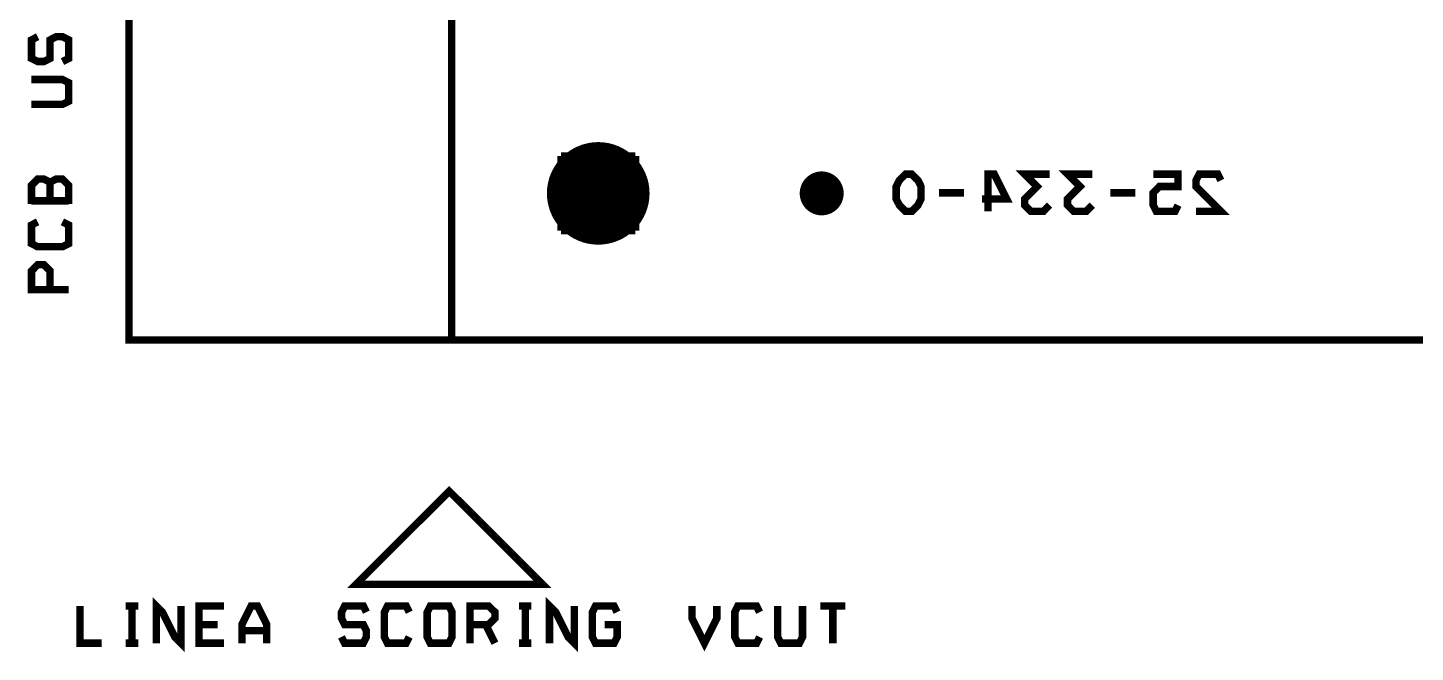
# Model space of a CAD drawing. Extents: x -20 to 155, y -91 to 215.
# Drawn here: x -19.45 to 27.86, y -15.66 to 5.65 of the extents above; entities that cross this region are included whole.
import ezdxf

# ---------------------------------------------------------------- set-up
doc = ezdxf.new("R2010")
doc.units = 0
doc.header["$MEASUREMENT"] = 0
doc.layers.get('0').update_dxf_attribs({"linetype": 'CONTINUOUS'})
for name, color, linetype in [('25-334-0_BOT', 7, 'CONTINUOUS'), ('25-334-0_DRD', 7, 'CONTINUOUS'), ('25-334-0_DRL', 2, 'CONTINUOUS'), ('25-334-0_IN1', 4, 'CONTINUOUS'), ('25-334-0_IN2', 3, 'CONTINUOUS'), ('25-334-0_SMB', 5, 'CONTINUOUS'), ('25-334-0_SMT', 10, 'CONTINUOUS'), ('25-334-0_TOP', 11, 'CONTINUOUS'), ('THRUHOLE_NPT', 8, 'CONTINUOUS')]:
    doc.layers.add(name, color=color, linetype=linetype)

# ---------------------------------------------------------------- blocks, each defined once
blk = doc.blocks.new('ROUND_1')
at = {"const_width": 1.75006}
blk.add_lwpolyline([(-0.87503, 0, 1), (0.87503, 0, 1)], format="xyb", close=True, dxfattribs=at)
blk = doc.blocks.new('ROUND_72')
at = {"const_width": 0.7493}
blk.add_lwpolyline([(-0.37465, 0, 1), (0.37465, 0, 1)], format="xyb", close=True, dxfattribs=at)
blk = doc.blocks.new('ROUND_3')
at = {"const_width": 0.50038}
blk.add_lwpolyline([(-0.25019, 0, 1), (0.25019, 0, 1)], format="xyb", close=True, dxfattribs=at)

msp = doc.modelspace()

# ---------------------------------------------------------------- linework, layer by layer
at = {"layer": '25-334-0_BOT', "const_width": 0.254}
for points in [[(10.68832, -0.61468), (10.90168, -0.40132), (11.00582, -0.1905), (11.00582, 0.23368), (10.90168, 0.4445), (10.68832, 0.65532), (10.4775, 0.65532), (10.26668, 0.4445), (10.16, 0.23368), (10.16, -0.1905), (10.26668, -0.40132), (10.4775, -0.61468), (10.68832, -0.61468)], [(13.081, -0.1905), (13.92682, -0.1905), (13.50518, 0.65532), (13.29182, 0.65532), (13.29182, -0.61468)], [(15.38732, -0.40132), (15.1765, -0.61468), (14.75232, -0.61468), (14.5415, -0.40132), (14.5415, -0.1905), (14.96568, 0.23368), (14.5415, 0.65532), (15.38732, 0.65532)], [(16.84782, -0.40132), (16.637, -0.61468), (16.21282, -0.61468), (16.002, -0.40132), (16.002, -0.1905), (16.42618, 0.23368), (16.002, 0.65532), (16.84782, 0.65532)], [(19.76882, -0.40132), (19.66468, -0.61468), (19.02968, -0.61468), (18.923, -0.40132), (18.923, 0.02032), (19.13382, 0.23368), (19.76882, 0.23368), (19.76882, 0.65532), (18.923, 0.65532)], [(20.3835, -0.61468), (21.22932, -0.61468), (20.3835, 0.23368), (20.3835, 0.4445), (20.49018, 0.65532), (21.12518, 0.65532), (21.22932, 0.4445)], [(11.6205, 0.02032), (12.46632, 0.02032)], [(17.4625, 0.02032), (18.30832, 0.02032)]]:
    msp.add_lwpolyline(points, dxfattribs=at)
at = {"layer": '25-334-0_DRD', "const_width": 0.254}
for points in [[(-15.99946, -4.99872), (155.00096, -4.99872), (155.00096, 215.00084), (-4.99872, 215.00084), (-4.99872, 189.35954), (-15.99946, 189.35954), (-15.99946, -4.99872)], [(-19.1135, 5.34416), (-19.32432, 5.23748), (-19.32432, 4.60248), (-19.1135, 4.49834), (-18.90268, 4.49834), (-18.68932, 4.60248), (-18.68932, 5.23748), (-18.4785, 5.34416), (-18.26768, 5.34416), (-18.05432, 5.23748), (-18.05432, 4.60248), (-18.26768, 4.49834)], [(-19.32432, 3.88366), (-18.26768, 3.88366), (-18.05432, 3.77698), (-18.05432, 3.14198), (-18.26768, 3.03784), (-19.32432, 3.03784)], [(-1.27, 1.27), (-1.27, -1.27)], [(1.27, 1.27), (-1.27, 1.27)], [(1.27, 1.27), (-1.27, -1.27)], [(1.27, -1.27), (-1.27, 1.27)], [(1.27, -1.27), (1.27, 1.27)], [(-18.68932, -0.254), (-18.68932, 0.381), (-18.90268, 0.48768), (-19.1135, 0.48768), (-19.32432, 0.27432), (-19.32432, -0.36068)], [(-18.05432, -0.36068), (-18.05432, 0.27432), (-18.26768, 0.48768), (-18.4785, 0.48768), (-18.68932, 0.381)], [(-18.05432, -0.254), (-19.32432, -0.254)], [(-18.26768, -0.97282), (-18.05432, -1.0795), (-18.05432, -1.7145), (-18.26768, -1.82118), (-19.1135, -1.82118), (-19.32432, -1.7145), (-19.32432, -1.0795), (-19.1135, -0.97282)], [(-1.27, -1.27), (1.27, -1.27)], [(-18.68932, -3.28168), (-18.68932, -2.64668), (-18.90268, -2.43332), (-19.1135, -2.43332), (-19.32432, -2.64668), (-19.32432, -3.28168), (-18.05432, -3.28168)]]:
    msp.add_lwpolyline(points, dxfattribs=at)
at = {"layer": '25-334-0_DRL', "const_width": 0.254}
for points in [[(-15.99946, -4.99872), (155.00096, -4.99872), (155.00096, 215.00084), (-4.99872, 215.00084), (-4.99872, 189.35954), (-15.99946, 189.35954), (-15.99946, -4.99872)], [(-4.99872, -4.99872), (-4.99872, 189.35954)], [(-5.08, -10.16), (-1.905, -13.335), (-8.255, -13.335), (-5.08, -10.16)], [(-16.93418, -15.34668), (-17.67332, -15.34668), (-17.67332, -14.07668)], [(-15.6845, -14.07668), (-16.10868, -14.07668)], [(-15.89532, -15.34668), (-15.89532, -14.07668)], [(-14.224, -14.07668), (-14.224, -15.34668), (-14.43482, -15.13332), (-14.859, -14.2875), (-15.06982, -14.07668), (-15.06982, -15.34668)], [(-12.7635, -15.34668), (-13.60932, -15.34668), (-13.60932, -14.07668), (-12.7635, -14.07668)], [(-11.303, -15.34668), (-11.303, -14.71168), (-11.6205, -14.07668), (-11.83132, -14.07668), (-12.14882, -14.71168), (-12.14882, -15.34668)], [(-7.90448, -14.2875), (-8.01116, -14.07668), (-8.64616, -14.07668), (-8.75284, -14.2875), (-8.75284, -14.49832), (-8.64616, -14.71168), (-8.01116, -14.71168), (-7.90448, -14.9225), (-7.90448, -15.13332), (-8.01116, -15.34668), (-8.64616, -15.34668), (-8.75284, -15.13332)], [(-6.44398, -15.13332), (-6.55066, -15.34668), (-7.18566, -15.34668), (-7.29234, -15.13332), (-7.29234, -14.2875), (-7.18566, -14.07668), (-6.55066, -14.07668), (-6.44398, -14.2875)], [(-5.72516, -15.34668), (-5.83184, -15.13332), (-5.83184, -14.2875), (-5.72516, -14.07668), (-5.09016, -14.07668), (-4.98348, -14.2875), (-4.98348, -15.13332), (-5.09016, -15.34668), (-5.72516, -15.34668)], [(-4.37134, -14.71168), (-3.73634, -14.71168), (-3.52298, -14.49832), (-3.52298, -14.2875), (-3.73634, -14.07668), (-4.37134, -14.07668), (-4.37134, -15.34668)], [(-2.27584, -14.07668), (-2.69748, -14.07668)], [(-2.48666, -15.34668), (-2.48666, -14.07668)], [(-0.81534, -14.07668), (-0.81534, -15.34668), (-1.02616, -15.13332), (-1.45034, -14.2875), (-1.66116, -14.07668), (-1.66116, -15.34668)], [(0.22098, -14.71168), (0.64516, -14.71168), (0.64516, -15.13332), (0.53848, -15.34668), (-0.09398, -15.34668), (-0.20066, -15.13332), (-0.20066, -14.2875), (-0.09398, -14.07668), (0.53848, -14.07668), (0.64516, -14.2875)], [(4.04368, -14.07668), (4.04368, -14.49832), (3.6195, -15.34668), (3.19532, -14.49832), (3.19532, -14.07668)], [(5.50418, -15.13332), (5.3975, -15.34668), (4.7625, -15.34668), (4.65582, -15.13332), (4.65582, -14.2875), (4.7625, -14.07668), (5.3975, -14.07668), (5.50418, -14.2875)], [(6.96468, -14.07668), (6.96468, -15.13332), (6.858, -15.34668), (6.223, -15.34668), (6.11632, -15.13332), (6.11632, -14.07668)], [(8.42518, -14.07668), (7.57682, -14.07668)], [(8.001, -15.34668), (8.001, -14.07668)], [(-12.97432, -14.71168), (-13.60932, -14.71168)], [(-3.84048, -14.71168), (-3.52298, -15.34668)], [(-11.303, -14.9225), (-12.14882, -14.9225)], [(-15.6845, -15.34668), (-16.10868, -15.34668)], [(-2.27584, -15.34668), (-2.69748, -15.34668)]]:
    msp.add_lwpolyline(points, dxfattribs=at)

# ---------------------------------------------------------------- block references
at = {"layer": '25-334-0_BOT'}
msp.add_blockref('ROUND_1', (0, 0), dxfattribs=at)
at = {"layer": '25-334-0_DRL'}
msp.add_blockref('ROUND_1', (0, 0), dxfattribs=at)
at = {"layer": '25-334-0_IN1'}
msp.add_blockref('ROUND_1', (0, 0), dxfattribs=at)
at = {"layer": '25-334-0_IN2'}
msp.add_blockref('ROUND_1', (0, 0), dxfattribs=at)
at = {"layer": '25-334-0_SMB'}
msp.add_blockref('ROUND_1', (0, 0), dxfattribs=at)
at = {"layer": '25-334-0_SMT'}
for name, p in [('ROUND_1', (0, 0)), ('ROUND_72', (7.62, 0))]:
    msp.add_blockref(name, p, dxfattribs=at)
at = {"layer": '25-334-0_TOP'}
for name, p in [('ROUND_1', (0, 0)), ('ROUND_3', (7.62, 0))]:
    msp.add_blockref(name, p, dxfattribs=at)
at = {"layer": 'THRUHOLE_NPT'}
msp.add_blockref('ROUND_1', (0, 0), dxfattribs=at)

doc.saveas('drawing.dxf')
